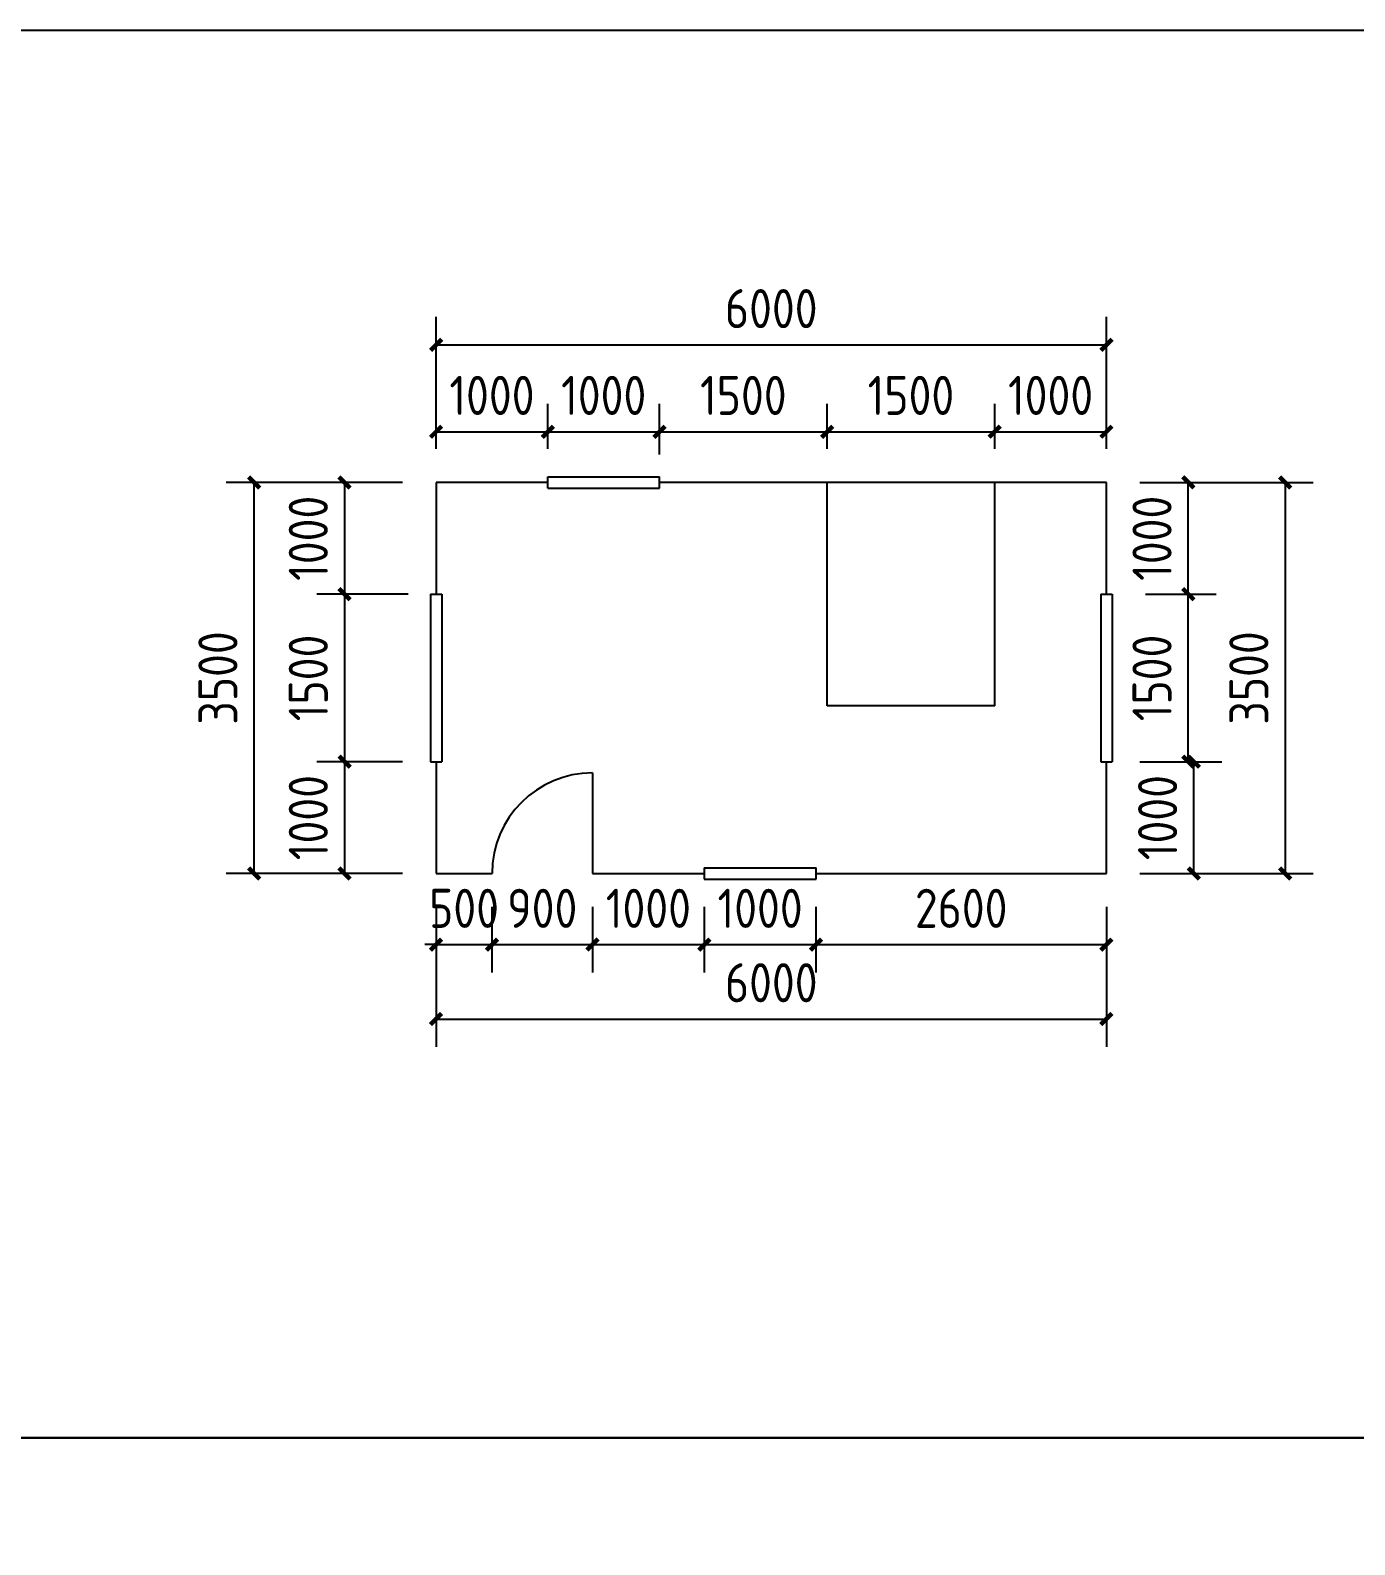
# Model space of a CAD drawing. Extents: x 564571 to 676920, y 109762 to 182243.
# Drawn here: x 609042 to 620896, y 159207 to 172762 of the extents above; entities that cross this region are included whole.
import ezdxf

# ---------------------------------------------------------------- set-up
doc = ezdxf.new("R2010")
doc.units = 0
doc.header["$LTSCALE"] = 1000
doc.header["$MEASUREMENT"] = 0
doc.styles.get("Standard").update_dxf_attribs({"font": 'gbenor.shx', "bigfont": 'gbcbig.shx'})
doc.dimstyles.get("Standard").update_dxf_attribs({"dimscale": 100, "dimtxt": 3.5, "dimasz": 1, "dimexe": 2.5, "dimexo": 3, "dimgap": 1.5, "dimtad": 1, "dimdec": 0, "dimzin": 0, "dimdsep": 46, "dimtxsty": 'Standard', "dimblk": 'ARCHTICK', "dimcen": 0.09, "dimadec": 0, "dimazin": 0, "dimtfac": 1, "dimtdec": 0, "dimtix": 1, "dimtmove": 2, "dimatfit": 3, "dimfxl": 1, "dimtolj": 1, "dimtzin": 0, "dimarcsym": 0})

# ---------------------------------------------------------------- blocks, each defined once
blk = doc.blocks.new('_ArchTick')
at = {"color": 0, "linetype": 'ByBlock', "const_width": 0.4}
blk.add_lwpolyline([(-0.5, -0.5), (0.5, 0.5)], dxfattribs=at)
blk = doc.blocks.new('*D328')
at = {"color": 0, "lineweight": -2}
for p, q in [((612674, 169015), (612674, 169419)), ((613674, 169015), (613674, 169419)), ((612674, 169169), (613674, 169169))]:
    blk.add_line(p, q, dxfattribs=at)
at = {"layer": 'Defpoints', "color": 0}
for p in [(613674, 169169), (612674, 168715), (613674, 168715)]:
    blk.add_point(p, dxfattribs=at)
at = {"color": 0, "lineweight": -2, "xscale": 100, "yscale": 100, "zscale": 100, "rotation": 180}
blk.add_blockref('_ArchTick', (612674, 169169), dxfattribs=at)
at = {"color": 0, "lineweight": -2, "xscale": 100, "yscale": 100, "zscale": 100}
blk.add_blockref('_ArchTick', (613674, 169169), dxfattribs=at)
at = {"color": 0, "insert": (613174, 169494), "char_height": 350, "attachment_point": 5}
blk.add_mtext('\\A1;1000', dxfattribs=at)
blk = doc.blocks.new('*D329')
at = {"color": 0, "lineweight": -2}
for p, q in [((613674, 169015), (613674, 169419)), ((614674, 169015), (614674, 169419)), ((613674, 169169), (614674, 169169))]:
    blk.add_line(p, q, dxfattribs=at)
at = {"layer": 'Defpoints', "color": 0}
for p in [(614674, 169169), (613674, 168715), (614674, 168715)]:
    blk.add_point(p, dxfattribs=at)
at = {"color": 0, "lineweight": -2, "xscale": 100, "yscale": 100, "zscale": 100, "rotation": 180}
blk.add_blockref('_ArchTick', (613674, 169169), dxfattribs=at)
at = {"color": 0, "lineweight": -2, "xscale": 100, "yscale": 100, "zscale": 100}
blk.add_blockref('_ArchTick', (614674, 169169), dxfattribs=at)
at = {"color": 0, "insert": (614174, 169494), "char_height": 350, "attachment_point": 5}
blk.add_mtext('\\A1;1000', dxfattribs=at)
blk = doc.blocks.new('*D332')
at = {"color": 0, "lineweight": -2}
for p, q in [((614674, 168965), (614674, 169419)), ((616174, 169015), (616174, 169419)), ((614674, 169169), (616174, 169169))]:
    blk.add_line(p, q, dxfattribs=at)
at = {"layer": 'Defpoints', "color": 0}
for p in [(616174, 169169), (614674, 168665), (616174, 168715)]:
    blk.add_point(p, dxfattribs=at)
at = {"color": 0, "lineweight": -2, "xscale": 100, "yscale": 100, "zscale": 100, "rotation": 180}
blk.add_blockref('_ArchTick', (614674, 169169), dxfattribs=at)
at = {"color": 0, "lineweight": -2, "xscale": 100, "yscale": 100, "zscale": 100}
blk.add_blockref('_ArchTick', (616174, 169169), dxfattribs=at)
at = {"color": 0, "insert": (615424, 169494), "char_height": 350, "attachment_point": 5}
blk.add_mtext('\\A1;1500', dxfattribs=at)
blk = doc.blocks.new('*D333')
at = {"color": 0, "lineweight": -2}
for p, q in [((616174, 169015), (616174, 169419)), ((617674, 169015), (617674, 169419)), ((616174, 169169), (617674, 169169))]:
    blk.add_line(p, q, dxfattribs=at)
at = {"layer": 'Defpoints', "color": 0}
for p in [(617674, 169169), (616174, 168715), (617674, 168715)]:
    blk.add_point(p, dxfattribs=at)
at = {"color": 0, "lineweight": -2, "xscale": 100, "yscale": 100, "zscale": 100, "rotation": 180}
blk.add_blockref('_ArchTick', (616174, 169169), dxfattribs=at)
at = {"color": 0, "lineweight": -2, "xscale": 100, "yscale": 100, "zscale": 100}
blk.add_blockref('_ArchTick', (617674, 169169), dxfattribs=at)
at = {"color": 0, "insert": (616924, 169494), "char_height": 350, "attachment_point": 5}
blk.add_mtext('\\A1;1500', dxfattribs=at)
blk = doc.blocks.new('*D334')
at = {"color": 0, "lineweight": -2}
for p, q in [((617674, 169015), (617674, 169419)), ((618674, 169015), (618674, 169419)), ((617674, 169169), (618674, 169169))]:
    blk.add_line(p, q, dxfattribs=at)
at = {"layer": 'Defpoints', "color": 0}
for p in [(618674, 169169), (617674, 168715), (618674, 168715)]:
    blk.add_point(p, dxfattribs=at)
at = {"color": 0, "lineweight": -2, "xscale": 100, "yscale": 100, "zscale": 100, "rotation": 180}
blk.add_blockref('_ArchTick', (617674, 169169), dxfattribs=at)
at = {"color": 0, "lineweight": -2, "xscale": 100, "yscale": 100, "zscale": 100}
blk.add_blockref('_ArchTick', (618674, 169169), dxfattribs=at)
at = {"color": 0, "insert": (618174, 169494), "char_height": 350, "attachment_point": 5}
blk.add_mtext('\\A1;1000', dxfattribs=at)
blk = doc.blocks.new('*D335')
at = {"color": 0, "lineweight": -2}
for p, q in [((612374, 168715), (610796, 168715)), ((611046, 165215), (611046, 168715)), ((612374, 165215), (610796, 165215))]:
    blk.add_line(p, q, dxfattribs=at)
at = {"layer": 'Defpoints', "color": 0}
for p in [(611046, 168715), (612674, 168715), (612674, 165215)]:
    blk.add_point(p, dxfattribs=at)
at = {"color": 0, "lineweight": -2, "xscale": 100, "yscale": 100, "zscale": 100}
for p, rotation in [((611046, 168715), 90), ((611046, 165215), 270)]:
    blk.add_blockref('_ArchTick', p, dxfattribs=dict(at, rotation=rotation))
at = {"color": 0, "insert": (610721, 166965), "char_height": 350, "attachment_point": 5, "rotation": 90}
blk.add_mtext('\\A1;3500', dxfattribs=at)
blk = doc.blocks.new('*D336')
at = {"color": 0, "lineweight": -2}
for p, q in [((612374, 168715), (611605, 168715)), ((611855, 168715), (611855, 167715)), ((612424, 167715), (611605, 167715))]:
    blk.add_line(p, q, dxfattribs=at)
at = {"layer": 'Defpoints', "color": 0}
for p in [(612674, 168715), (611855, 167715), (612724, 167715)]:
    blk.add_point(p, dxfattribs=at)
at = {"color": 0, "lineweight": -2, "xscale": 100, "yscale": 100, "zscale": 100}
for p, rotation in [((611855, 168715), 90), ((611855, 167715), 270)]:
    blk.add_blockref('_ArchTick', p, dxfattribs=dict(at, rotation=rotation))
at = {"color": 0, "insert": (611530, 168215), "char_height": 350, "attachment_point": 5, "rotation": 90}
blk.add_mtext('\\A1;1000', dxfattribs=at)
blk = doc.blocks.new('*D330')
at = {"color": 0, "lineweight": -2}
for p, q in [((612374, 167715), (611605, 167715)), ((611855, 167715), (611855, 166215)), ((612374, 166215), (611605, 166215))]:
    blk.add_line(p, q, dxfattribs=at)
at = {"layer": 'Defpoints', "color": 0}
for p in [(612674, 167715), (611855, 166215), (612674, 166215)]:
    blk.add_point(p, dxfattribs=at)
at = {"color": 0, "lineweight": -2, "xscale": 100, "yscale": 100, "zscale": 100}
for p, rotation in [((611855, 167715), 90), ((611855, 166215), 270)]:
    blk.add_blockref('_ArchTick', p, dxfattribs=dict(at, rotation=rotation))
at = {"color": 0, "insert": (611530, 166965), "char_height": 350, "attachment_point": 5, "rotation": 90}
blk.add_mtext('\\A1;1500', dxfattribs=at)
blk = doc.blocks.new('*D331')
at = {"color": 0, "lineweight": -2}
for p, q in [((612374, 166215), (611605, 166215)), ((611855, 166215), (611855, 165215)), ((612374, 165215), (611605, 165215))]:
    blk.add_line(p, q, dxfattribs=at)
at = {"layer": 'Defpoints', "color": 0}
for p in [(612674, 166215), (611855, 165215), (612674, 165215)]:
    blk.add_point(p, dxfattribs=at)
at = {"color": 0, "lineweight": -2, "xscale": 100, "yscale": 100, "zscale": 100}
for p, rotation in [((611855, 166215), 90), ((611855, 165215), 270)]:
    blk.add_blockref('_ArchTick', p, dxfattribs=dict(at, rotation=rotation))
at = {"color": 0, "insert": (611530, 165715), "char_height": 350, "attachment_point": 5, "rotation": 90}
blk.add_mtext('\\A1;1000', dxfattribs=at)
blk = doc.blocks.new('*D337')
at = {"color": 0, "lineweight": -2}
for p, q in [((612674, 169015), (612674, 170196)), ((618674, 169015), (618674, 170196)), ((612674, 169946), (618674, 169946))]:
    blk.add_line(p, q, dxfattribs=at)
at = {"layer": 'Defpoints', "color": 0}
for p in [(618674, 169946), (612674, 168715), (618674, 168715)]:
    blk.add_point(p, dxfattribs=at)
at = {"color": 0, "lineweight": -2, "xscale": 100, "yscale": 100, "zscale": 100, "rotation": 180}
blk.add_blockref('_ArchTick', (612674, 169946), dxfattribs=at)
at = {"color": 0, "lineweight": -2, "xscale": 100, "yscale": 100, "zscale": 100}
blk.add_blockref('_ArchTick', (618674, 169946), dxfattribs=at)
at = {"color": 0, "insert": (615674, 170271), "char_height": 350, "attachment_point": 5}
blk.add_mtext('\\A1;6000', dxfattribs=at)
blk = doc.blocks.new('*D338')
at = {"color": 0, "lineweight": -2}
for p, q in [((618974, 166215), (619707, 166215)), ((619457, 165215), (619457, 166215)), ((618974, 165215), (619707, 165215))]:
    blk.add_line(p, q, dxfattribs=at)
at = {"layer": 'Defpoints', "color": 0}
for p in [(618674, 166215), (619457, 166215), (618674, 165215)]:
    blk.add_point(p, dxfattribs=at)
at = {"color": 0, "lineweight": -2, "xscale": 100, "yscale": 100, "zscale": 100}
for p, rotation in [((619457, 166215), 90), ((619457, 165215), 270)]:
    blk.add_blockref('_ArchTick', p, dxfattribs=dict(at, rotation=rotation))
at = {"color": 0, "insert": (619132, 165715), "char_height": 350, "attachment_point": 5, "rotation": 90}
blk.add_mtext('\\A1;1000', dxfattribs=at)
blk = doc.blocks.new('*D339')
at = {"color": 0, "lineweight": -2}
for p, q in [((619024, 167715), (619657, 167715)), ((619407, 166215), (619407, 167715)), ((618974, 166215), (619657, 166215))]:
    blk.add_line(p, q, dxfattribs=at)
at = {"layer": 'Defpoints', "color": 0}
for p in [(618724, 167715), (619407, 167715), (618674, 166215)]:
    blk.add_point(p, dxfattribs=at)
at = {"color": 0, "lineweight": -2, "xscale": 100, "yscale": 100, "zscale": 100}
for p, rotation in [((619407, 167715), 90), ((619407, 166215), 270)]:
    blk.add_blockref('_ArchTick', p, dxfattribs=dict(at, rotation=rotation))
at = {"color": 0, "insert": (619082, 166965), "char_height": 350, "attachment_point": 5, "rotation": 90}
blk.add_mtext('\\A1;1500', dxfattribs=at)
blk = doc.blocks.new('*D340')
at = {"color": 0, "lineweight": -2}
for p, q in [((618974, 168715), (619657, 168715)), ((619407, 167715), (619407, 168715)), ((619024, 167715), (619657, 167715))]:
    blk.add_line(p, q, dxfattribs=at)
at = {"layer": 'Defpoints', "color": 0}
for p in [(618674, 168715), (619407, 168715), (618724, 167715)]:
    blk.add_point(p, dxfattribs=at)
at = {"color": 0, "lineweight": -2, "xscale": 100, "yscale": 100, "zscale": 100}
for p, rotation in [((619407, 168715), 90), ((619407, 167715), 270)]:
    blk.add_blockref('_ArchTick', p, dxfattribs=dict(at, rotation=rotation))
at = {"color": 0, "insert": (619082, 168215), "char_height": 350, "attachment_point": 5, "rotation": 90}
blk.add_mtext('\\A1;1000', dxfattribs=at)
blk = doc.blocks.new('*D341')
at = {"color": 0, "lineweight": -2}
for p, q in [((618974, 168715), (620524, 168715)), ((620274, 168715), (620274, 165215)), ((618974, 165215), (620524, 165215))]:
    blk.add_line(p, q, dxfattribs=at)
at = {"layer": 'Defpoints', "color": 0}
for p in [(618674, 168715), (618674, 165215), (620274, 165215)]:
    blk.add_point(p, dxfattribs=at)
at = {"color": 0, "lineweight": -2, "xscale": 100, "yscale": 100, "zscale": 100}
for p, rotation in [((620274, 168715), 90), ((620274, 165215), 270)]:
    blk.add_blockref('_ArchTick', p, dxfattribs=dict(at, rotation=rotation))
at = {"color": 0, "insert": (619949, 166965), "char_height": 350, "attachment_point": 5, "rotation": 90}
blk.add_mtext('\\A1;3500', dxfattribs=at)
blk = doc.blocks.new('*D342')
at = {"color": 0, "lineweight": -2}
for p, q in [((612674, 164915), (612674, 164328)), ((613174, 164915), (613174, 164328)), ((612674, 164578), (612574, 164578)), ((612674, 164578), (613174, 164578)), ((613174, 164578), (613274, 164578))]:
    blk.add_line(p, q, dxfattribs=at)
at = {"layer": 'Defpoints', "color": 0}
for p in [(612674, 165215), (613174, 165215), (613174, 164578)]:
    blk.add_point(p, dxfattribs=at)
at = {"color": 0, "lineweight": -2, "xscale": 100, "yscale": 100, "zscale": 100}
blk.add_blockref('_ArchTick', (612674, 164578), dxfattribs=at)
at = {"color": 0, "lineweight": -2, "xscale": 100, "yscale": 100, "zscale": 100, "rotation": 180}
blk.add_blockref('_ArchTick', (613174, 164578), dxfattribs=at)
at = {"color": 0, "insert": (612924, 164903), "char_height": 350, "attachment_point": 5}
blk.add_mtext('\\A1;500', dxfattribs=at)
blk = doc.blocks.new('*D343')
at = {"color": 0, "lineweight": -2}
for p, q in [((613174, 164915), (613174, 164328)), ((614074, 164915), (614074, 164328)), ((613174, 164578), (614074, 164578))]:
    blk.add_line(p, q, dxfattribs=at)
at = {"layer": 'Defpoints', "color": 0}
for p in [(613174, 165215), (614074, 165215), (614074, 164578)]:
    blk.add_point(p, dxfattribs=at)
at = {"color": 0, "lineweight": -2, "xscale": 100, "yscale": 100, "zscale": 100, "rotation": 180}
blk.add_blockref('_ArchTick', (613174, 164578), dxfattribs=at)
at = {"color": 0, "lineweight": -2, "xscale": 100, "yscale": 100, "zscale": 100}
blk.add_blockref('_ArchTick', (614074, 164578), dxfattribs=at)
at = {"color": 0, "insert": (613624, 164903), "char_height": 350, "attachment_point": 5}
blk.add_mtext('\\A1;900', dxfattribs=at)
blk = doc.blocks.new('*D344')
at = {"color": 0, "lineweight": -2}
for p, q in [((614074, 164915), (614074, 164328)), ((615074, 164915), (615074, 164328)), ((614074, 164578), (615074, 164578))]:
    blk.add_line(p, q, dxfattribs=at)
at = {"layer": 'Defpoints', "color": 0}
for p in [(614074, 165215), (615074, 165215), (615074, 164578)]:
    blk.add_point(p, dxfattribs=at)
at = {"color": 0, "lineweight": -2, "xscale": 100, "yscale": 100, "zscale": 100, "rotation": 180}
blk.add_blockref('_ArchTick', (614074, 164578), dxfattribs=at)
at = {"color": 0, "lineweight": -2, "xscale": 100, "yscale": 100, "zscale": 100}
blk.add_blockref('_ArchTick', (615074, 164578), dxfattribs=at)
at = {"color": 0, "insert": (614574, 164903), "char_height": 350, "attachment_point": 5}
blk.add_mtext('\\A1;1000', dxfattribs=at)
blk = doc.blocks.new('*D345')
at = {"color": 0, "lineweight": -2}
for p, q in [((615074, 164915), (615074, 164328)), ((616074, 164915), (616074, 164328)), ((615074, 164578), (616074, 164578))]:
    blk.add_line(p, q, dxfattribs=at)
at = {"layer": 'Defpoints', "color": 0}
for p in [(615074, 165215), (616074, 165215), (616074, 164578)]:
    blk.add_point(p, dxfattribs=at)
at = {"color": 0, "lineweight": -2, "xscale": 100, "yscale": 100, "zscale": 100, "rotation": 180}
blk.add_blockref('_ArchTick', (615074, 164578), dxfattribs=at)
at = {"color": 0, "lineweight": -2, "xscale": 100, "yscale": 100, "zscale": 100}
blk.add_blockref('_ArchTick', (616074, 164578), dxfattribs=at)
at = {"color": 0, "insert": (615574, 164903), "char_height": 350, "attachment_point": 5}
blk.add_mtext('\\A1;1000', dxfattribs=at)
blk = doc.blocks.new('*D346')
at = {"color": 0, "lineweight": -2}
for p, q in [((616074, 164915), (616074, 164328)), ((618674, 164915), (618674, 164328)), ((616074, 164578), (618674, 164578))]:
    blk.add_line(p, q, dxfattribs=at)
at = {"layer": 'Defpoints', "color": 0}
for p in [(616074, 165215), (618674, 165215), (618674, 164578)]:
    blk.add_point(p, dxfattribs=at)
at = {"color": 0, "lineweight": -2, "xscale": 100, "yscale": 100, "zscale": 100, "rotation": 180}
blk.add_blockref('_ArchTick', (616074, 164578), dxfattribs=at)
at = {"color": 0, "lineweight": -2, "xscale": 100, "yscale": 100, "zscale": 100}
blk.add_blockref('_ArchTick', (618674, 164578), dxfattribs=at)
at = {"color": 0, "insert": (617374, 164903), "char_height": 350, "attachment_point": 5}
blk.add_mtext('\\A1;2600', dxfattribs=at)
blk = doc.blocks.new('*D347')
at = {"color": 0, "lineweight": -2}
for p, q in [((612674, 164915), (612674, 163662)), ((618674, 164915), (618674, 163662)), ((612674, 163912), (618674, 163912))]:
    blk.add_line(p, q, dxfattribs=at)
at = {"layer": 'Defpoints', "color": 0}
for p in [(612674, 165215), (618674, 165215), (618674, 163912)]:
    blk.add_point(p, dxfattribs=at)
at = {"color": 0, "lineweight": -2, "xscale": 100, "yscale": 100, "zscale": 100, "rotation": 180}
blk.add_blockref('_ArchTick', (612674, 163912), dxfattribs=at)
at = {"color": 0, "lineweight": -2, "xscale": 100, "yscale": 100, "zscale": 100}
blk.add_blockref('_ArchTick', (618674, 163912), dxfattribs=at)
at = {"color": 0, "insert": (615674, 164237), "char_height": 350, "attachment_point": 5}
blk.add_mtext('\\A1;6000', dxfattribs=at)

msp = doc.modelspace()

# ---------------------------------------------------------------- linework, layer by layer
for p, q in [((612674.5, 168714.7), (612674.5, 167714.7)), ((613674.5, 168714.7), (612674.5, 168714.7)), ((618674.5, 168714.7), (614674.5, 168714.7)), ((616174.5, 166714.7), (616174.5, 168714.7)), ((617674.5, 166714.7), (617674.5, 168714.7)), ((618674.5, 167714.7), (618674.5, 168714.7)), ((617674.5, 166714.7), (616174.5, 166714.7)), ((612674.5, 166214.7), (612674.5, 165214.7)), ((618674.5, 165214.7), (618674.5, 166214.7)), ((612674.5, 165214.7), (613174.5, 165214.7)), ((614074.5, 165214.7), (615074.5, 165214.7)), ((616074.5, 165214.7), (618674.5, 165214.7))]:
    msp.add_line(p, q)
at = {"color": 4}
for p, q in [((613674.5, 168764.7), (614674.5, 168764.7)), ((613674.5, 168664.7), (613674.5, 168764.7)), ((613674.5, 168664.7), (614674.5, 168664.7)), ((614674.5, 168664.7), (614674.5, 168764.7)), ((612624.5, 167714.7), (612624.5, 166214.7)), ((612624.5, 167714.7), (612724.5, 167714.7)), ((612724.5, 167714.7), (612724.5, 166214.7)), ((618624.5, 167714.7), (618624.5, 166214.7)), ((618624.5, 167714.7), (618724.5, 167714.7)), ((618724.5, 167714.7), (618724.5, 166214.7)), ((612724.5, 167064.3), (612724.5, 167065)), ((612624.5, 166214.7), (612724.5, 166214.7)), ((618624.5, 166214.7), (618724.5, 166214.7)), ((615074.5, 165264.7), (616074.5, 165264.7)), ((615074.5, 165264.7), (615074.5, 165164.7)), ((616074.5, 165164.7), (616074.5, 165264.7)), ((615074.5, 165164.7), (616074.5, 165164.7)), ((615074.5, 165164.7), (616074.5, 165164.7))]:
    msp.add_line(p, q, dxfattribs=at)
at = {"color": 2}
msp.add_line((614074.5, 166114.7), (614074.5, 165214.7), dxfattribs=at)
for points in [[(607239.1, 172762.3), (625059.1, 172762.3), (625059.1, 160162.3), (607239.1, 160162.3)], [(601779.1, 160162.3), (637419.1, 160162.3), (637419.1, 134962.3), (601779.1, 134962.3)]]:
    msp.add_lwpolyline(points, close=True)
msp.add_arc((614074.5, 165214.7), 900, 90, 180, dxfattribs=at)

# ---------------------------------------------------------------- dimensions: what is measured, and where the dimension line sits
at = {"color": 6}
for p1, p2, distance, picture, middle in [((612674.5, 168714.7), (618674.5, 168714.7), 1231.4, '*D337', (615674.5, 170271.1)), ((612674.5, 165214.7), (612674.5, 168714.7), 1628.3, '*D335', (610721.1, 166964.7)), ((618674.5, 168714.7), (618674.5, 165214.7), 1599.2, '*D341', (619948.6, 166964.7))]:
    dim = msp.add_aligned_dim(p1=p1, p2=p2, distance=distance, dimstyle='Standard', dxfattribs=at)
    dim.commit()
    dim.dimension.update_dxf_attribs({"geometry": picture, "text_midpoint": middle})
for base, p1, p2, picture, middle in [((613674.5, 169168.6), (612674.5, 168714.7), (613674.5, 168714.7), '*D328', (613174.5, 169493.6)), ((614674.5, 169168.6), (613674.5, 168714.7), (614674.5, 168714.7), '*D329', (614174.5, 169493.6)), ((616174.5, 169168.6), (614674.5, 168664.7), (616174.5, 168714.7), '*D332', (615424.5, 169493.6)), ((617674.5, 169168.6), (616174.5, 168714.7), (617674.5, 168714.7), '*D333', (616924.5, 169493.6)), ((618674.5, 169168.6), (617674.5, 168714.7), (618674.5, 168714.7), '*D334', (618174.5, 169493.6)), ((613174.5, 164578.5), (612674.5, 165214.7), (613174.5, 165214.7), '*D342', (612924.5, 164903.5)), ((618674.5, 163911.7), (612674.5, 165214.7), (618674.5, 165214.7), '*D347', (615674.5, 164236.7)), ((614074.5, 164578.5), (613174.5, 165214.7), (614074.5, 165214.7), '*D343', (613624.5, 164903.5)), ((615074.5, 164578.5), (614074.5, 165214.7), (615074.5, 165214.7), '*D344', (614574.5, 164903.5)), ((616074.5, 164578.5), (615074.5, 165214.7), (616074.5, 165214.7), '*D345', (615574.5, 164903.5)), ((618674.5, 164578.5), (616074.5, 165214.7), (618674.5, 165214.7), '*D346', (617374.5, 164903.5))]:
    dim = msp.add_linear_dim(base=base, p1=p1, p2=p2, dimstyle='Standard', dxfattribs=at)
    dim.commit()
    dim.dimension.update_dxf_attribs({"geometry": picture, "text_midpoint": middle})
for base, p1, p2, picture, middle in [((611855.4, 167714.7), (612674.5, 168714.7), (612724.5, 167714.7), '*D336', (611530.4, 168214.7)), ((619406.6, 168714.7), (618724.5, 167714.7), (618674.5, 168714.7), '*D340', (619081.6, 168214.7)), ((611855.4, 166214.7), (612674.5, 167714.7), (612674.5, 166214.7), '*D330', (611530.4, 166964.7)), ((619406.6, 167714.7), (618674.5, 166214.7), (618724.5, 167714.7), '*D339', (619081.6, 166964.7)), ((611855.4, 165214.7), (612674.5, 166214.7), (612674.5, 165214.7), '*D331', (611530.4, 165714.7)), ((619456.6, 166214.7), (618674.5, 165214.7), (618674.5, 166214.7), '*D338', (619131.6, 165714.7))]:
    dim = msp.add_linear_dim(base=base, p1=p1, p2=p2, angle=90, dimstyle='Standard', dxfattribs=at)
    dim.commit()
    dim.dimension.update_dxf_attribs({"geometry": picture, "text_midpoint": middle})

doc.saveas('drawing.dxf')
